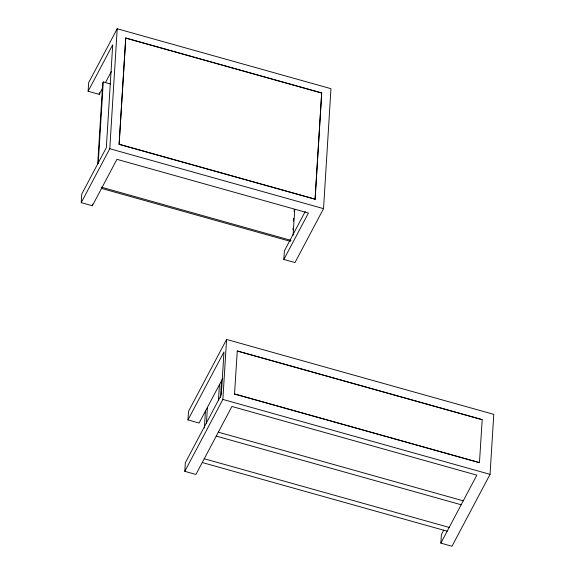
<?xml version="1.0" encoding="UTF-8"?>
<svg xmlns="http://www.w3.org/2000/svg" width="575" height="575" viewBox="0 0 575 575"><rect width="100%" height="100%" fill="white"/><g stroke="black" fill="none" stroke-linecap="round" stroke-linejoin="round"><path stroke-width="0.86" d="M88.119 91.252L88.651 82.678L117.207 28.75L330.963 88.679L323.538 208.646L294.982 262.574L283.849 259.454L308.43 213.03L116.941 159.34L92.359 205.764L81.226 202.644L81.758 194.077L106.339 147.653L112.7 44.828L88.119 91.252L99.252 94.372L102.508 88.219M92.359 205.764L92.467 204.053M99.252 94.372L99.36 92.654M97.692 164.349L102.724 82.98L103.263 81.966L110.666 84.036M98.232 163.329L103.263 81.966M81.226 202.644L109.782 148.717L117.207 28.75M119.111 144.354L125.745 37.986L321.691 92.927L315.114 199.18L119.111 144.354L125.745 37.986M187.975 419.923L188.507 411.355L226.579 339.451L493.774 414.359L490.058 474.346L451.986 546.25L440.853 543.131L476.848 475.151L231.919 406.482L195.924 474.461L184.791 471.335L185.322 462.767L221.318 394.788L223.97 351.943L187.975 419.923L199.108 423.042L222.741 378.415M204.377 428.073L205.426 411.111M206.432 423.401L207.424 407.337M218.428 400.739L219.427 384.675M220.455 397.706L221.504 380.751M184.791 471.335L222.87 399.431L226.579 339.451M234.528 393.983L237.259 350.987L482.188 419.657L479.457 462.652L234.528 393.983L479.457 462.652M283.849 259.454L284.381 250.887L289.671 240.889M292.97 230.014L293.077 228.225M293.523 221.073L293.688 218.392M294.134 211.241L294.242 209.451M293.121 235.254L294.731 209.322M315.057 199.295L321.691 92.927M440.853 543.131L441.384 534.563L443.756 530.085M105.491 82.584L111.342 71.537M290.08 240.12L305.21 211.55M237.259 350.987L482.188 419.657M125.688 38.101L321.633 93.035M119.176 144.246L315.114 199.18M109.782 148.717L323.538 208.646M101.15 187.141L291.051 240.379M101.473 188.399L290.512 241.399M222.87 399.431L490.058 474.346M218.32 432.163L463.249 500.832M216.243 436.087L461.172 504.757M204.247 458.749L449.176 527.419M202.249 462.523L447.17 531.192"/></g></svg>
